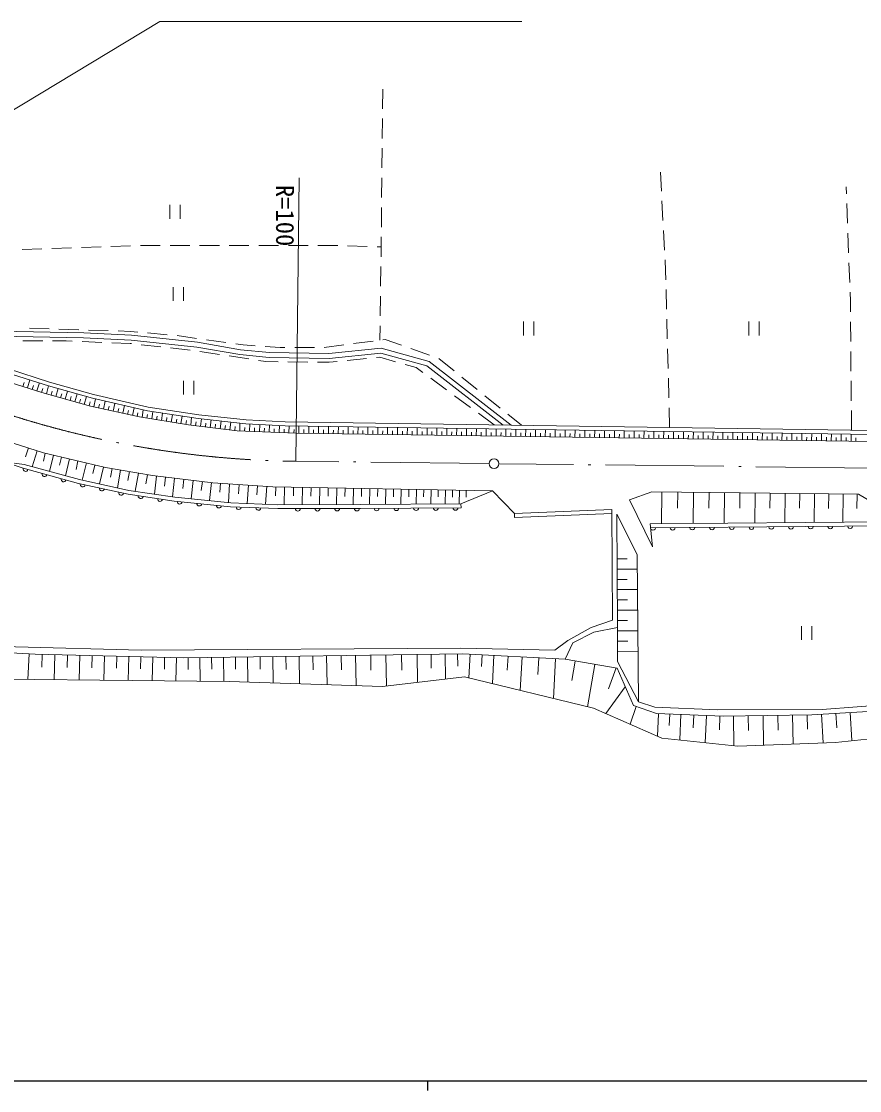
# Model space of a CAD drawing. Units: millimetres, scale not verified. Extents: x 40000 to 680000, y 20000 to 380000.
# Drawn here: x 126820 to 211816, y 204000 to 312444 of the extents above; entities that cross this region are included whole.
import ezdxf
from ezdxf.enums import TextEntityAlignment as Align

# ---------------------------------------------------------------- set-up
doc = ezdxf.new("R2010")
doc.units = ezdxf.units.MM
doc.header["$LTSCALE"] = 1000
doc.linetypes.add('LONG_DASHED_DOTTED', pattern=[15.25, 12, -1.5, 0.25, -1.5])
for name, color, linetype, lineweight in [('M-BGD', 7, 'Continuous', 13), ('M-BMK', 7, 'LONG_DASHED_DOTTED', 13), ('M-STR-HTXT', 7, 'Continuous', 13), ('M-TTL-BAND', 7, 'Continuous', 25)]:
    doc.layers.add(name, color=color, linetype=linetype, lineweight=lineweight)
doc.styles.add('ＭＳ ゴシック', font='')
doc.styles.get('ＭＳ ゴシック').set_extended_font_data('MS Gothic')

msp = doc.modelspace()

# ---------------------------------------------------------------- linework, layer by layer
at = {"layer": 'M-BGD'}
for p, q in [((163456, 305579), (163436, 303579)), ((163427, 302579), (163407, 300579)), ((163397, 299579), (163378, 297579)), ((191725, 295235), (191627, 297143)), ((163368, 296580), (163348, 294580)), ((210490, 294967), (210466, 295658)), ((191878, 292239), (191776, 294237)), ((210596, 291968), (210526, 293967)), ((141868, 293827), (141868, 292427)), ((142918, 293827), (142918, 292427)), ((163339, 293580), (163319, 291580)), ((192032, 289243), (191929, 291241)), ((210702, 288970), (210632, 290969)), ((132899, 289497), (134898, 289563)), ((135897, 289597), (137896, 289663)), ((138895, 289697), (139853, 289729)), ((139853, 289729), (140895, 289729)), ((141895, 289729), (143895, 289729)), ((144895, 289729), (146895, 289729)), ((147895, 289729), (149895, 289729)), ((150895, 289729), (152895, 289729)), ((153895, 289729), (155895, 289729)), ((156895, 289729), (158068, 289729)), ((158068, 289729), (158894, 289705)), ((159894, 289676), (161893, 289618)), ((162893, 289589), (163300, 289577)), ((163300, 289577), (163286, 288580)), ((163309, 290580), (163300, 289577)), ((126902, 289297), (128901, 289364)), ((129900, 289397), (131899, 289464)), ((163272, 287580), (163244, 285580)), ((192140, 287135), (192083, 288245)), ((210809, 285972), (210738, 287971)), ((192163, 286246), (192140, 287135)), ((142214, 285500), (142214, 284100)), ((143264, 285500), (143264, 284100)), ((192241, 283247), (192189, 285247)), ((163230, 284580), (163202, 282581)), ((210876, 284059), (210844, 284973)), ((210886, 282973), (210876, 284059)), ((177728, 281990), (177728, 280590)), ((178778, 281990), (178778, 280590)), ((192318, 280248), (192267, 282248)), ((200596, 281990), (200596, 280590)), ((201646, 281990), (201646, 280590)), ((210914, 279974), (210896, 281973)), ((127634, 281325), (129633, 281263)), ((130632, 281232), (132631, 281170)), ((133631, 281139), (135630, 281077)), ((136629, 281046), (137898, 281007)), ((137898, 281007), (138626, 280940)), ((163188, 281581), (163168, 280117)), ((128979, 280032), (126979, 280032)), ((131360, 280032), (129979, 280032)), ((131979, 280008), (131360, 280032)), ((134976, 279889), (132978, 279968)), ((137855, 279775), (135976, 279850)), ((139621, 280849), (141613, 280667)), ((142608, 280571), (144589, 280293)), ((145579, 280154), (147560, 279876)), ((160506, 279763), (162489, 280026)), ((163480, 280158), (163712, 280189)), ((163712, 280189), (165378, 279602)), ((137973, 279762), (137855, 279775)), ((140955, 279429), (138967, 279651)), ((143936, 279097), (141949, 279319)), ((146904, 278659), (144927, 278962)), ((148550, 279737), (149321, 279628)), ((149321, 279628), (150540, 279544)), ((151537, 279476), (153059, 279371)), ((153059, 279371), (153534, 279369)), ((154534, 279363), (156534, 279352)), ((157532, 279368), (159515, 279631)), ((166321, 279270), (168207, 278606)), ((192396, 277249), (192344, 279249)), ((210941, 276974), (210923, 278974)), ((149869, 278204), (147892, 278507)), ((151596, 277939), (150858, 278052)), ((152849, 277925), (151596, 277939)), ((155849, 277892), (153849, 277914)), ((158044, 277868), (156849, 277881)), ((158845, 277949), (158044, 277868)), ((161830, 278247), (159840, 278048)), ((163183, 278382), (162825, 278347)), ((164759, 277931), (163183, 278382)), ((166851, 277331), (165721, 277655)), ((169139, 278253), (170695, 276996)), ((167516, 276844), (166851, 277331)), ((126961, 275420), (127088, 275823)), ((127438, 275270), (127691, 276077)), ((127915, 275120), (128041, 275521)), ((128392, 274971), (128644, 275773)), ((129350, 274683), (129575, 275476)), ((143265, 275993), (143265, 274593)), ((144315, 275993), (144315, 274593)), ((169934, 275069), (168322, 276252)), ((171473, 276368), (173028, 275111)), ((192474, 274250), (192422, 276250)), ((210969, 273974), (210951, 275974)), ((128869, 274821), (128993, 275214)), ((129831, 274547), (129944, 274944)), ((130312, 274410), (130537, 275205)), ((130793, 274274), (130906, 274672)), ((131274, 274137), (131500, 274933)), ((131755, 274001), (131868, 274399)), ((132236, 273864), (132462, 274661)), ((133198, 273591), (133425, 274390)), ((172353, 273294), (170740, 274477)), ((173806, 274482), (175362, 273225)), ((132717, 273727), (132830, 274127)), ((133679, 273454), (133792, 273852)), ((134165, 273338), (134342, 274147)), ((134653, 273231), (134741, 273630)), ((135142, 273124), (135317, 273922)), ((135630, 273017), (135717, 273411)), ((136119, 272910), (136291, 273697)), ((137095, 272695), (137266, 273473)), ((136607, 272802), (136692, 273191)), ((137584, 272588), (137668, 272972)), ((138072, 272481), (138240, 273248)), ((138560, 272374), (138642, 272746)), ((139051, 272281), (139172, 273033)), ((139545, 272202), (139603, 272566)), ((140039, 272123), (140155, 272851)), ((140533, 272044), (140592, 272413)), ((141027, 271966), (141144, 272703)), ((141520, 271887), (141580, 272260)), ((142014, 271808), (142133, 272554)), ((143002, 271651), (143122, 272405)), ((143990, 271502), (144083, 272261)), ((174771, 271519), (173159, 272702)), ((176140, 272597), (177526, 271477)), ((192552, 271251), (192500, 273251)), ((210997, 270974), (210978, 272974)), ((142508, 271729), (142568, 272107)), ((143495, 271572), (143556, 271950)), ((144487, 271441), (144532, 271813)), ((144983, 271380), (145074, 272125)), ((145479, 271319), (145526, 271698)), ((145975, 271258), (146069, 272017)), ((146472, 271197), (146519, 271584)), ((146968, 271136), (147063, 271909)), ((147464, 271075), (147512, 271469)), ((147960, 271014), (148057, 271801)), ((148457, 270954), (148505, 271344)), ((148955, 270913), (148987, 271700)), ((149454, 270893), (149469, 271265)), ((149954, 270873), (149984, 271616)), ((150453, 270852), (150468, 271219)), ((150953, 270832), (150983, 271566)), ((151453, 270812), (151467, 271174)), ((151952, 270791), (151982, 271516)), ((152452, 270771), (152466, 271129)), ((152951, 270751), (152980, 271467)), ((153951, 270710), (153980, 271431)), ((154950, 270677), (154961, 271417)), ((155950, 270662), (155961, 271402)), ((156950, 270648), (156960, 271387)), ((157950, 270633), (157960, 271371)), ((158950, 270619), (158960, 271356)), ((159949, 270605), (159960, 271341)), ((160949, 270590), (160960, 271326)), ((161949, 270576), (161960, 271311)), ((162949, 270561), (162960, 271296)), ((163949, 270547), (163960, 271281)), ((164949, 270532), (164960, 271266)), ((165949, 270518), (165959, 271251)), ((166949, 270504), (166959, 271236)), ((167949, 270489), (167959, 271221)), ((168949, 270475), (168959, 271206)), ((169948, 270460), (169959, 271191)), ((170948, 270446), (170959, 271176)), ((171948, 270431), (171959, 271161)), ((172948, 270417), (172959, 271146)), ((173948, 270403), (173958, 271131)), ((174948, 270388), (174958, 271116)), ((153451, 270731), (153466, 271091)), ((154450, 270690), (154465, 271060)), ((155450, 270669), (155455, 271039)), ((156450, 270655), (156455, 271024)), ((157450, 270641), (157455, 271010)), ((158450, 270626), (158455, 270995)), ((159449, 270612), (159455, 270980)), ((160449, 270597), (160455, 270965)), ((161449, 270583), (161455, 270951)), ((162449, 270568), (162454, 270936)), ((163449, 270554), (163454, 270921)), ((164449, 270540), (164454, 270907)), ((165449, 270525), (165454, 270892)), ((166449, 270511), (166454, 270877)), ((167449, 270496), (167454, 270862)), ((168449, 270482), (168454, 270848)), ((169448, 270468), (169454, 270833)), ((170448, 270453), (170454, 270818)), ((171448, 270439), (171454, 270803)), ((172448, 270424), (172453, 270789)), ((173448, 270410), (173453, 270774)), ((174448, 270395), (174453, 270759)), ((175448, 270381), (175453, 270745)), ((175948, 270374), (175958, 271101)), ((176448, 270367), (176453, 270730)), ((176948, 270359), (176958, 271086)), ((177448, 270352), (177453, 270715)), ((177948, 270345), (177958, 271071)), ((178448, 270338), (178453, 270700)), ((178947, 270330), (178958, 271056)), ((179447, 270323), (179453, 270686)), ((179947, 270316), (179958, 271041)), ((180447, 270309), (180453, 270671)), ((180947, 270302), (180958, 271026)), ((181447, 270294), (181452, 270656)), ((181947, 270287), (181958, 271011)), ((182447, 270280), (182452, 270641)), ((182947, 270273), (182957, 270996)), ((183447, 270266), (183452, 270627)), ((183947, 270258), (183957, 270981)), ((184447, 270251), (184452, 270612)), ((184947, 270244), (184957, 270965)), ((185447, 270237), (185452, 270597)), ((185947, 270230), (185957, 270950)), ((186447, 270222), (186452, 270582)), ((186947, 270215), (186957, 270935)), ((187447, 270208), (187452, 270568)), ((187947, 270201), (187957, 270920)), ((188446, 270193), (188452, 270553)), ((188946, 270186), (188957, 270905)), ((189446, 270179), (189452, 270538)), ((189946, 270172), (189957, 270890)), ((190446, 270165), (190451, 270524)), ((190946, 270157), (190957, 270875)), ((191446, 270150), (191451, 270509)), ((191946, 270143), (191956, 270860)), ((192446, 270136), (192451, 270494)), ((192946, 270129), (192956, 270845)), ((193446, 270121), (193451, 270479)), ((193946, 270114), (193956, 270830)), ((194446, 270107), (194451, 270465)), ((194946, 270100), (194956, 270815)), ((195446, 270093), (195451, 270450)), ((195946, 270085), (195956, 270800)), ((196446, 270078), (196451, 270435)), ((196946, 270071), (196956, 270785)), ((197446, 270064), (197451, 270420)), ((197945, 270056), (197956, 270770)), ((198445, 270049), (198451, 270406)), ((198945, 270042), (198956, 270755)), ((199445, 270035), (199450, 270391)), ((199945, 270028), (199956, 270740)), ((200445, 270020), (200450, 270376)), ((200945, 270013), (200955, 270725)), ((201445, 270006), (201450, 270362)), ((201945, 269999), (201955, 270710)), ((202445, 269992), (202450, 270347)), ((202945, 269984), (202955, 270695)), ((203445, 269977), (203450, 270332)), ((203945, 269970), (203955, 270680)), ((204445, 269963), (204450, 270317)), ((204945, 269955), (204955, 270665)), ((205445, 269948), (205450, 270303)), ((205945, 269941), (205955, 270650)), ((206445, 269934), (206450, 270288)), ((206945, 269927), (206955, 270635)), ((207444, 269919), (207450, 270273)), ((207944, 269912), (207955, 270620)), ((208444, 269905), (208449, 270258)), ((208944, 269898), (208955, 270605)), ((209444, 269891), (209449, 270244)), ((209944, 269883), (209954, 270590)), ((210444, 269876), (210449, 270229)), ((210944, 269869), (210954, 270575)), ((211444, 269862), (211449, 270214)), ((127526, 269180), (127237, 268272)), ((128434, 268891), (127922, 267282)), ((129242, 268647), (129047, 267825)), ((130063, 268452), (129672, 266805)), ((130887, 268256), (130691, 267432)), ((131710, 268060), (131306, 266360)), ((132560, 267858), (132358, 267008)), ((125092, 267786), (127106, 267504)), ((125092, 267786), (127001, 267118)), ((133410, 267656), (132996, 265914)), ((134281, 267449), (134074, 266578)), ((135152, 267242), (134745, 265530)), ((136017, 267081), (135867, 266214)), ((136883, 266932), (136573, 265129)), ((137785, 266777), (137630, 265876)), ((138686, 266622), (138370, 264783)), ((139605, 266464), (139447, 265544)), ((140528, 266328), (140312, 264498)), ((141442, 266220), (141335, 265305)), ((142357, 266112), (142136, 264231)), ((143298, 266002), (143187, 265061)), ((144239, 265891), (144020, 264030)), ((145169, 265782), (145060, 264851)), ((146100, 265672), (145885, 263841)), ((147019, 265604), (146958, 264684)), ((147939, 265542), (147812, 263646)), ((148888, 265479), (148824, 264530)), ((149836, 265415), (149711, 263553)), ((150767, 265352), (150704, 264422)), ((151698, 265290), (151576, 263476)), ((152605, 265242), (152588, 264334)), ((153514, 265226), (153481, 263426)), ((154413, 265209), (154397, 264309)), ((155313, 265192), (155281, 263430)), ((156195, 265176), (156178, 264295)), ((157076, 265160), (157044, 263434)), ((157939, 265144), (157923, 264281)), ((158802, 265128), (158771, 263437)), ((159647, 265113), (159632, 264267)), ((160493, 265097), (160462, 263441)), ((161321, 265082), (161305, 264254)), ((162149, 265066), (162119, 263450)), ((162957, 265052), (162942, 264243)), ((163766, 265037), (163737, 263462)), ((164553, 265022), (164539, 264235)), ((165340, 265008), (165312, 263474)), ((166107, 264993), (166093, 264227)), ((166874, 264979), (166847, 263485)), ((167621, 264966), (167608, 264219)), ((168368, 264952), (168342, 263497)), ((169096, 264938), (169083, 264211)), ((169824, 264925), (169797, 263508)), ((170532, 264912), (170519, 264203)), ((171241, 264899), (171215, 263518)), ((174600, 264837), (171394, 263520)), ((171931, 264886), (171918, 264196)), ((191762, 264704), (191726, 261488)), ((193371, 264686), (193352, 263078)), ((194979, 264668), (194943, 261515)), ((196555, 264650), (196538, 263073)), ((198132, 264632), (198097, 261541)), ((199678, 264615), (199660, 263069)), ((171394, 263520), (171397, 263120)), ((201223, 264597), (201189, 261566)), ((202739, 264580), (202721, 263065)), ((204254, 264563), (204220, 261592)), ((205739, 264546), (205723, 263060)), ((207225, 264529), (207192, 261616)), ((208681, 264513), (208665, 263056)), ((210138, 264496), (210105, 261641)), ((211566, 264480), (211549, 263052)), ((176807, 262527), (186687, 262924)), ((176807, 262527), (176823, 262128)), ((176823, 262128), (186690, 262524)), ((190565, 261478), (217176, 261699)), ((190802, 259149), (190565, 261478)), ((190606, 261078), (217204, 261300)), ((187210, 257921), (188244, 257925)), ((187215, 256887), (189283, 256896)), ((187220, 255848), (188258, 255853)), ((187225, 254810), (189302, 254819)), ((187229, 253766), (188273, 253771)), ((187234, 252723), (189321, 252732)), ((187239, 251674), (188287, 251679)), ((187243, 250626), (189340, 250635)), ((205932, 251119), (205932, 249719)), ((206982, 251119), (206982, 249719)), ((187248, 249572), (188302, 249577)), ((187253, 248519), (189360, 248528)), ((127619, 248290), (127478, 245698)), ((128915, 248241), (128885, 246944)), ((130213, 248210), (130153, 245673)), ((131481, 248181), (131451, 246912)), ((132750, 248151), (132691, 245649)), ((134001, 248121), (133971, 246870)), ((135251, 248092), (135193, 245626)), ((136484, 248063), (136455, 246830)), ((137717, 248034), (137660, 245603)), ((138933, 248005), (138904, 246790)), ((140148, 247976), (140092, 245580)), ((141347, 247948), (141318, 246750)), ((142545, 247920), (142489, 245557)), ((143726, 247909), (143743, 246727)), ((144908, 247926), (144943, 245534)), ((146103, 247943), (146121, 246747)), ((147299, 247961), (147335, 245512)), ((148523, 247978), (148541, 246754)), ((149748, 247996), (149785, 245444)), ((151024, 248015), (151042, 246739)), ((152300, 248033), (152339, 245360)), ((153637, 248053), (153656, 246716)), ((154974, 248072), (155014, 245271)), ((156374, 248092), (156394, 246692)), ((157774, 248113), (157817, 245179)), ((159241, 248134), (159263, 246667)), ((160708, 248155), (160753, 245082)), ((162245, 248178), (162267, 246641)), ((163782, 248200), (163828, 245040)), ((165362, 248223), (165384, 246643)), ((166941, 248246), (166983, 245410)), ((168359, 248267), (168380, 246849)), ((169777, 248287), (169814, 245743)), ((171049, 248306), (171068, 247033)), ((172320, 248272), (172188, 245860)), ((173526, 248206), (173460, 247000)), ((174732, 248140), (174576, 245280)), ((176163, 248062), (176084, 246632)), ((177593, 247984), (177407, 244592)), ((179289, 247891), (179196, 246195)), ((180985, 247798), (180765, 243775)), ((182984, 247571), (182646, 245584)), ((184970, 247233), (184239, 242930)), ((187121, 246868), (186360, 244740)), ((188054, 244951), (186082, 242240)), ((189168, 242950), (188542, 241165)), ((191424, 242225), (191333, 239945)), ((192564, 242179), (192519, 241039)), ((193704, 242134), (193602, 239562)), ((194990, 242083), (194939, 240797)), ((196276, 242032), (196167, 239288)), ((197647, 241977), (197593, 240606)), ((199020, 241983), (199072, 238978)), ((200522, 242009), (200548, 240507)), ((202024, 242035), (202077, 239037)), ((203523, 242062), (203549, 240563)), ((205022, 242088), (205074, 239152)), ((206490, 242114), (206516, 240646)), ((207957, 242180), (208128, 239269)), ((209412, 242266), (209498, 240810)), ((210868, 242351), (211036, 239493))]:
    msp.add_line(p, q, dxfattribs=at)
for points in [[(84359, 300008), (87174, 297861), (91608, 298620), (92641, 297193), (89088, 296586), (90454, 295705), (95556, 296191), (95799, 294642), (92307, 294126), (99747, 288750), (104151, 285835), (108342, 283344), (111652, 281583), (115631, 279700), (119973, 277878), (124255, 276268), (128902, 274811), (133822, 273414), (138802, 272320), (143753, 271531), (148703, 270923), (154685, 270680), (320488, 268289)], [(81033, 295775), (93098, 286650), (98179, 283108), (101464, 280850), (105621, 278335), (110856, 275615), (116040, 273305), (122147, 270893), (129076, 268686), (135337, 267198), (140111, 266377), (146218, 265658), (152326, 265248), (174600, 264837), (176807, 262527)], [(102250, 288887), (104309, 287423), (107992, 285129), (113023, 282386), (114544, 281256), (120795, 278511), (125379, 276814), (129563, 275480), (134036, 274217), (139595, 272936), (144758, 272159), (149576, 271636), (153566, 271438), (229245, 270299)], [(102498, 289202), (104531, 287756), (108194, 285475), (113240, 282724), (114746, 281604), (120945, 278882), (125509, 277193), (129678, 275863), (134135, 274605), (139670, 273329), (144809, 272556), (149607, 272035), (153579, 271837), (229251, 270699)], [(113428, 282584), (120336, 281555), (124611, 281017), (133138, 280854), (137997, 280620), (144678, 279896), (149047, 279148), (151967, 278845), (157994, 278751), (163297, 279312), (168156, 277957), (176496, 271493)], [(114279, 281952), (120268, 281059), (124575, 280518), (133121, 280354), (137958, 280122), (144609, 279401), (148979, 278653), (151937, 278345), (158017, 278251), (163255, 278805), (167927, 277502), (175664, 271505)], [(76096, 277051), (74673, 274794), (75037, 268112), (76843, 258597), (78892, 257303), (80222, 256171), (81408, 254877), (85235, 252936), (88308, 250996), (90896, 249828), (98857, 249881), (108319, 250185), (113154, 249601), (119298, 249274), (126213, 248994), (138968, 248667), (171375, 248865), (180911, 248683), (182217, 249655), (184586, 250970), (186760, 251724), (186687, 262924)], [(74579, 260654), (73686, 268112), (73868, 274976), (74567, 268902), (76389, 258455), (76877, 257743), (78879, 256665), (81240, 254253), (85756, 252046), (88220, 250198), (91145, 248864), (106902, 249428), (112554, 249105), (128210, 248258), (143292, 247902), (171574, 248313), (181954, 247745), (182743, 249416), (184869, 250509), (187268, 250965)], [(127001, 267118), (132617, 265588), (137636, 264487), (142313, 263800), (148013, 263223), (152813, 263025), (161215, 263043), (171397, 263120)], [(127106, 267504), (132713, 265976), (137708, 264880), (142363, 264197), (148041, 263622), (152821, 263425), (161213, 263443), (171394, 263520)], [(211687, 264479), (190762, 264716), (188473, 263926), (190802, 259149)], [(211687, 264479), (214260, 262977), (218694, 261034), (246615, 249388), (239351, 247651), (232047, 245519), (219374, 243624), (215110, 243190), (208004, 242652), (197456, 242616), (191058, 242903), (189407, 243431)], [(181954, 247745), (187235, 246849), (188874, 243053), (191213, 242233), (197975, 241964), (206977, 242122), (214359, 242557), (220637, 243149), (227743, 244215), (232678, 245083), (239666, 247097), (246812, 248676), (250544, 250468), (255798, 251106), (263330, 253748), (274931, 256602), (290963, 256744), (306117, 257048), (312100, 256683), (316078, 256956), (320300, 259811), (321677, 261951)], [(80489, 251820), (84441, 250537), (86596, 247662), (90754, 245404), (97990, 246174), (115030, 245815), (147877, 245507), (163429, 244994), (171743, 245969), (184831, 242787), (191759, 239759), (199458, 238937), (209355, 239315), (226059, 241077)]]:
    msp.add_lwpolyline(points, dxfattribs=at)
msp.add_lwpolyline([(187268, 250965), (187190, 262452), (189269, 258387), (189407, 243431), (187258, 247519)], close=True, dxfattribs=at)
for centre, start, end in [((127242, 267052), 164.76042, 344.76042), ((129172, 266527), 164.76042, 344.76042), ((131102, 266001), 164.76042, 344.76042), ((133036, 265496), 167.62404, 347.62404), ((134990, 265067), 167.62404, 347.62404), ((136943, 264639), 167.62404, 347.62404), ((138913, 264299), 171.65322, 351.65322), ((140892, 264009), 171.65322, 351.65322), ((142874, 263744), 174.21761, 354.21761), ((144864, 263542), 174.21761, 354.21761), ((146854, 263341), 174.21761, 354.21761), ((148847, 263189), 177.63197, 357.63197), ((150845, 263106), 177.63197, 357.63197), ((154844, 263029), 180.12269, 0.12269), ((156844, 263033), 180.12269, 0.12269), ((158844, 263038), 180.12269, 0.12269), ((160844, 263042), 180.12269, 0.12269), ((162844, 263055), 180.43404, 0.43404), ((164843, 263070), 180.43404, 0.43404), ((166843, 263085), 180.43404, 0.43404), ((168843, 263100), 180.43404, 0.43404), ((170843, 263116), 180.43404, 0.43404), ((190856, 261081), 180.47632, 0.47632), ((192856, 261097), 180.47632, 0.47632), ((194856, 261114), 180.47632, 0.47632), ((196855, 261130), 180.47632, 0.47632), ((198855, 261147), 180.47632, 0.47632), ((200855, 261164), 180.47632, 0.47632), ((202855, 261180), 180.47632, 0.47632), ((204855, 261197), 180.47632, 0.47632), ((206855, 261214), 180.47632, 0.47632), ((208855, 261230), 180.47632, 0.47632), ((210855, 261247), 180.47632, 0.47632)]:
    msp.add_arc(centre, 250, start, end, dxfattribs=at)
at = {"layer": 'M-BMK'}
for p, q in [((174247, 267597), (154635, 267828)), ((274297, 266420), (175247, 267585))]:
    msp.add_line(p, q, dxfattribs=at)
at = {"layer": 'M-BMK', "linetype": 'Continuous'}
msp.add_circle((174747, 267591), 500, dxfattribs=at)
at = {"layer": 'M-BMK'}
msp.add_arc((155853, 366891), 99070, 233.26534, 269.29579, dxfattribs=at)
at = {"layer": 'M-STR-HTXT'}
msp.add_line((154635, 267828), (154974, 296561), dxfattribs=at)
msp.add_lwpolyline([(102611, 289346), (140869, 312444), (177559, 312444)], dxfattribs=at)
at = {"layer": 'M-TTL-BAND'}
for p, q in [((40000, 205000), (579000, 205000)), ((168000, 205000), (168000, 204000))]:
    msp.add_line(p, q, dxfattribs=at)

# ---------------------------------------------------------------- texts
at = {"layer": 'M-STR-HTXT', "style": 'ＭＳ ゴシック'}
msp.add_text('R=100', height=1833, rotation=270.065, dxfattribs=at).set_placement((152094, 292747), align=Align.BOTTOM_CENTER)

doc.saveas('drawing.dxf')
